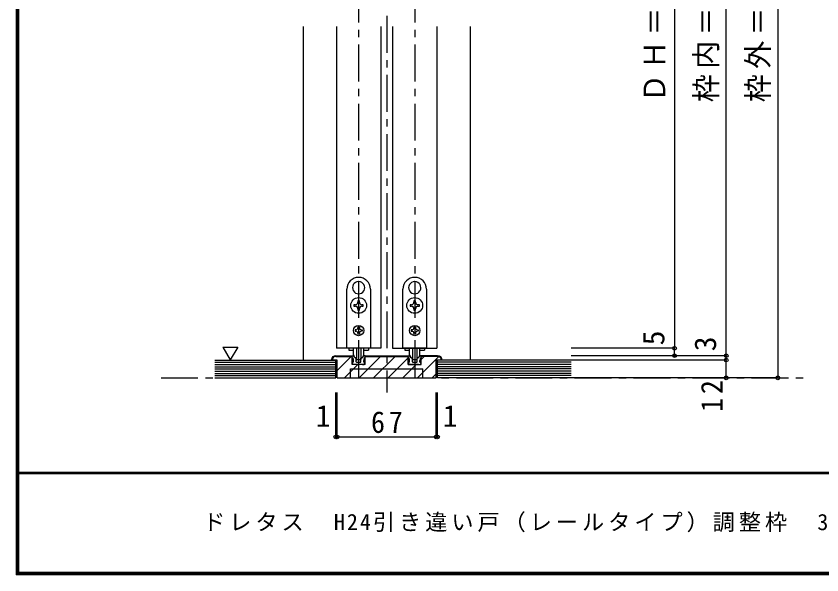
# Model space of a CAD drawing. Units: millimetres, scale not verified. Extents: x -973 to 977, y -718 to 696.
# Drawn here: x -973 to -428, y -701 to -323 of the extents above; entities that cross this region are included whole.
import ezdxf
from ezdxf.enums import TextEntityAlignment as Align

# ---------------------------------------------------------------- set-up
doc = ezdxf.new("R2010")
doc.units = ezdxf.units.MM
doc.header["$LTSCALE"] = 5
doc.header["$PDMODE"] = 32
doc.header["$PDSIZE"] = 2.5
doc.linetypes.add('CHAIN1', pattern=[8, 5, -1, 1, -1])
for name, color, linetype in [('0-1_通り芯', 4, 'CHAIN1'), ('0-3_仕上げ', 7, 'Continuous'), ('0-4_枠', 3, 'Continuous'), ('0-6_扉', 6, 'Continuous'), ('0-7_金物', 7, 'Continuous'), ('0-A_文字', 7, 'Continuous'), ('0-B_寸法', 7, 'Continuous'), ('0-C_ハッチ', 4, 'Continuous'), ('F-1_枠', 6, 'Continuous'), ('F-A_文字', 7, 'Continuous')]:
    doc.layers.add(name, color=color, linetype=linetype)
doc.styles.add('ＭＳ ゴシック', font='')
doc.styles.get('ＭＳ ゴシック').set_extended_font_data('MS Gothic')

msp = doc.modelspace()

# ---------------------------------------------------------------- linework, layer by layer
at = {"layer": '0-1_通り芯'}
for p, q in [((-722.347, -2.5), (-722.347, -577.5)), ((-741.347, -62), (-741.347, -567.5)), ((-703.347, -62), (-703.347, -567.5)), ((-875.166, -567.5), (-438.347, -567.5))]:
    msp.add_line(p, q, dxfattribs=at)
at = {"layer": '0-3_仕上げ', "color": 2}
for p, q in [((-838.847, -555.5), (-756.847, -555.5)), ((-756.847, -567.5), (-756.847, -555.5)), ((-687.847, -567.5), (-687.847, -555.5)), ((-597.347, -555.5), (-687.847, -555.5)), ((-838.847, -567.5), (-756.847, -567.5)), ((-597.347, -567.5), (-687.847, -567.5))]:
    msp.add_line(p, q, dxfattribs=at)
at = {"layer": '0-3_仕上げ'}
for p, q in [((-838.847, -557), (-756.847, -557)), ((-838.847, -558.5), (-756.847, -558.5)), ((-838.847, -560), (-756.847, -560)), ((-838.847, -561.5), (-756.847, -561.5)), ((-597.347, -557), (-687.847, -557)), ((-597.347, -558.5), (-687.847, -558.5)), ((-597.347, -560), (-687.847, -560)), ((-597.347, -561.5), (-687.847, -561.5)), ((-838.847, -563), (-756.847, -563)), ((-838.847, -564.5), (-756.847, -564.5)), ((-838.847, -566), (-756.847, -566)), ((-597.347, -563), (-687.847, -563)), ((-597.347, -564.5), (-687.847, -564.5)), ((-597.347, -566), (-687.847, -566))]:
    msp.add_line(p, q, dxfattribs=at)
at = {"layer": '0-4_枠', "color": 4}
for p, q in [((-778.847, -329.75), (-778.847, -555.5)), ((-665.847, -329.75), (-665.847, -555.5))]:
    msp.add_line(p, q, dxfattribs=at)
at = {"layer": '0-4_枠'}
for p, q in [((-755.847, -555.5), (-759.847, -555.5)), ((-756.847, -552.5), (-745.747, -552.5)), ((-756.847, -553), (-745.747, -553)), ((-755.847, -567.5), (-755.847, -555.5)), ((-745.747, -558.5), (-745.747, -552.5)), ((-736.947, -558.5), (-736.947, -552.5)), ((-736.947, -552.5), (-707.747, -552.5)), ((-736.947, -553), (-707.747, -553)), ((-707.747, -558.5), (-707.747, -552.5)), ((-698.947, -558.5), (-698.947, -552.5)), ((-687.847, -552.5), (-698.947, -552.5)), ((-687.847, -553), (-698.947, -553)), ((-684.847, -555.5), (-688.847, -555.5)), ((-688.847, -567.5), (-688.847, -555.5)), ((-746.847, -561.5), (-697.847, -561.5)), ((-746.847, -567.5), (-746.847, -561.5)), ((-736.947, -558.5), (-745.747, -558.5)), ((-707.747, -558.5), (-698.947, -558.5)), ((-697.847, -567.5), (-697.847, -561.5)), ((-755.847, -567.5), (-688.847, -567.5))]:
    msp.add_line(p, q, dxfattribs=at)
for centre, radius, start, end in [((-756.847, -555.5), 3, 90, 180), ((-756.847, -555.5), 2.5, 90.0008, 180), ((-687.847, -555.5), 3, 0, 90), ((-687.847, -555.5), 2.5, 0, 90)]:
    msp.add_arc(centre, radius, start, end, dxfattribs=at)
at = {"layer": '0-6_扉'}
for p, q in [((-756.347, -329.75), (-756.347, -547.5)), ((-726.347, -329.75), (-726.347, -547.5)), ((-718.347, -329.75), (-718.347, -547.5)), ((-688.347, -329.75), (-688.347, -547.5)), ((-726.347, -547.5), (-756.347, -547.5)), ((-718.347, -547.5), (-688.347, -547.5))]:
    msp.add_line(p, q, dxfattribs=at)
at = {"layer": '0-7_金物'}
for p, q in [((-749.347, -547.5), (-749.347, -507.5)), ((-741.446, -502.351), (-741.347, -502.45)), ((-741.248, -502.351), (-741.347, -502.45)), ((-733.347, -507.5), (-733.347, -547.5)), ((-711.347, -547.5), (-711.347, -507.5)), ((-703.446, -502.351), (-703.347, -502.45)), ((-703.248, -502.351), (-703.347, -502.45)), ((-695.347, -507.5), (-695.347, -547.5)), ((-744.989, -508.489), (-744.854, -508.525)), ((-744.891, -508.66), (-744.854, -508.525)), ((-737.705, -508.489), (-737.84, -508.525)), ((-737.803, -508.66), (-737.84, -508.525)), ((-706.989, -508.489), (-706.854, -508.525)), ((-706.891, -508.66), (-706.854, -508.525)), ((-699.705, -508.489), (-699.84, -508.525)), ((-699.803, -508.66), (-699.84, -508.525)), ((-743.547, -518), (-744.497, -518)), ((-744.497, -518), (-744.497, -519)), ((-741.847, -515.35), (-741.847, -516.3)), ((-740.847, -515.35), (-741.847, -515.35)), ((-740.847, -516.3), (-740.847, -515.35)), ((-738.197, -518), (-739.147, -518)), ((-738.197, -519), (-738.197, -518)), ((-705.547, -518), (-706.497, -518)), ((-706.497, -518), (-706.497, -519)), ((-703.847, -515.35), (-703.847, -516.3)), ((-702.847, -515.35), (-703.847, -515.35)), ((-702.847, -516.3), (-702.847, -515.35)), ((-700.197, -518), (-701.147, -518)), ((-700.197, -519), (-700.197, -518)), ((-744.497, -519), (-743.547, -519)), ((-740.847, -521.65), (-740.847, -520.7)), ((-739.147, -519), (-738.197, -519)), ((-706.497, -519), (-705.547, -519)), ((-702.847, -521.65), (-702.847, -520.7)), ((-701.147, -519), (-700.197, -519)), ((-741.847, -533.1), (-740.847, -533.1)), ((-741.847, -533.1), (-741.847, -533.7)), ((-740.847, -533.1), (-740.847, -533.7)), ((-703.847, -533.1), (-702.847, -533.1)), ((-703.847, -533.1), (-703.847, -533.7)), ((-702.847, -533.1), (-702.847, -533.7)), ((-743.147, -535), (-743.747, -535)), ((-743.747, -535), (-743.747, -536)), ((-743.747, -536), (-743.147, -536)), ((-741.847, -537.3), (-741.847, -537.9)), ((-740.847, -537.9), (-741.847, -537.9)), ((-740.847, -537.3), (-740.847, -537.9)), ((-739.547, -535), (-738.947, -535)), ((-705.147, -535), (-705.747, -535)), ((-705.747, -535), (-705.747, -536)), ((-705.747, -536), (-705.147, -536)), ((-703.847, -537.3), (-703.847, -537.9)), ((-702.847, -537.9), (-703.847, -537.9)), ((-702.847, -537.3), (-702.847, -537.9)), ((-701.547, -535), (-700.947, -535)), ((-733.347, -547.5), (-749.347, -547.5)), ((-747.947, -547.5), (-747.947, -548.7)), ((-747.947, -548.7), (-744.847, -548.7)), ((-744.847, -551.921), (-744.847, -547.5)), ((-742.847, -547.5), (-742.847, -555.121)), ((-739.847, -547.5), (-739.847, -555.121)), ((-737.879, -548.7), (-734.747, -548.7)), ((-737.847, -551.921), (-737.847, -547.5)), ((-734.747, -547.5), (-734.747, -548.7)), ((-695.347, -547.5), (-711.347, -547.5)), ((-709.947, -547.5), (-709.947, -548.7)), ((-709.947, -548.7), (-706.815, -548.7)), ((-706.847, -551.921), (-706.847, -547.5)), ((-704.847, -547.5), (-704.847, -555.121)), ((-701.847, -547.5), (-701.847, -555.121)), ((-699.879, -548.7), (-696.747, -548.7)), ((-699.847, -551.921), (-699.847, -547.5)), ((-696.747, -547.5), (-696.747, -548.7)), ((-745.847, -552.5), (-745.304, -552.5)), ((-745.847, -553.5), (-745.847, -552.5)), ((-743.685, -553.912), (-744.95, -552.647)), ((-744.847, -557), (-744.847, -555.736)), ((-743.473, -554), (-743.147, -554)), ((-742.947, -556.7), (-742.947, -554.2)), ((-740.147, -555.421), (-742.547, -555.421)), ((-739.747, -556.7), (-739.747, -554.2)), ((-739.221, -554), (-739.547, -554)), ((-739.009, -553.912), (-737.743, -552.647)), ((-737.847, -557), (-737.847, -555.736)), ((-707.847, -552.5), (-707.304, -552.5)), ((-707.847, -553.5), (-707.847, -552.5)), ((-705.685, -553.912), (-706.95, -552.647)), ((-706.847, -557), (-706.847, -555.736)), ((-705.473, -554), (-705.147, -554)), ((-704.947, -556.7), (-704.947, -554.2)), ((-702.147, -555.421), (-704.547, -555.421)), ((-701.747, -556.7), (-701.747, -554.2)), ((-701.221, -554), (-701.547, -554)), ((-701.009, -553.912), (-699.743, -552.647)), ((-699.847, -557), (-699.847, -555.736)), ((-745.147, -558.5), (-745.633, -557.274)), ((-744.847, -557), (-745.447, -557)), ((-744.047, -558.5), (-745.147, -558.5)), ((-744.047, -558.5), (-743.847, -558.3)), ((-743.847, -558.3), (-743.647, -558.5)), ((-739.047, -558.5), (-743.647, -558.5)), ((-741.347, -557.3), (-741.047, -557)), ((-741.047, -557), (-740.047, -557)), ((-738.847, -558.3), (-739.047, -558.5)), ((-738.647, -558.5), (-738.847, -558.3)), ((-738.647, -558.5), (-737.547, -558.5)), ((-737.847, -557), (-737.247, -557)), ((-737.547, -558.5), (-737.061, -557.274)), ((-707.147, -558.5), (-707.633, -557.274)), ((-706.847, -557), (-707.447, -557)), ((-706.047, -558.5), (-707.147, -558.5)), ((-706.047, -558.5), (-705.847, -558.3)), ((-705.847, -558.3), (-705.647, -558.5)), ((-701.047, -558.5), (-705.647, -558.5)), ((-703.347, -557.3), (-703.047, -557)), ((-703.047, -557), (-702.047, -557)), ((-700.847, -558.3), (-701.047, -558.5)), ((-700.647, -558.5), (-700.847, -558.3)), ((-700.647, -558.5), (-699.547, -558.5)), ((-699.847, -557), (-699.247, -557)), ((-699.547, -558.5), (-699.061, -557.274))]:
    msp.add_line(p, q, dxfattribs=at)
for points in [[(-741.847, -520.7), (-741.847, -521.65), (-740.847, -521.65)], [(-703.847, -520.7), (-703.847, -521.65), (-702.847, -521.65)], [(-738.947, -535), (-738.947, -536), (-739.547, -536)], [(-700.947, -535), (-700.947, -536), (-701.547, -536)], [(-736.847, -553.5), (-736.847, -552.5), (-737.39, -552.5)], [(-698.847, -553.5), (-698.847, -552.5), (-699.39, -552.5)], [(-742.647, -557), (-741.647, -557), (-741.347, -557.3)], [(-704.647, -557), (-703.647, -557), (-703.347, -557.3)]]:
    msp.add_lwpolyline(points, dxfattribs=at)
for centre, radius in [((-741.347, -518.5), 5.35), ((-703.347, -518.5), 5.35), ((-741.347, -535.5), 3.5), ((-703.347, -535.5), 3.5)]:
    msp.add_circle(centre, radius, dxfattribs=at)
for centre, radius, start, end in [((-741.347, -507.5), 8, 0, 180), ((-703.347, -507.5), 8, 0, 180), ((-741.347, -506.5), 4.15, 91.3645, 208.6355), ((-741.347, -506.5), 4.15, 331.3645, 88.6355), ((-703.347, -506.5), 4.15, 91.3645, 208.6355), ((-703.347, -506.5), 4.15, 331.3645, 88.6355), ((-741.347, -506.5), 4.15, 211.3645, 328.6355), ((-703.347, -506.5), 4.15, 211.3645, 328.6355), ((-743.547, -516.3), 1.7, 270, 0), ((-739.147, -516.3), 1.7, 180, 270), ((-705.547, -516.3), 1.7, 270, 0), ((-701.147, -516.3), 1.7, 180, 270), ((-743.547, -520.7), 1.7, 0, 90), ((-739.147, -520.7), 1.7, 90, 180), ((-705.547, -520.7), 1.7, 0, 90), ((-701.147, -520.7), 1.7, 90, 180), ((-743.147, -533.7), 1.3, 270, 0), ((-739.547, -533.7), 1.3, 180, 270), ((-705.147, -533.7), 1.3, 270, 0), ((-701.547, -533.7), 1.3, 180, 270), ((-743.147, -537.3), 1.3, 0, 90), ((-739.547, -537.3), 1.3, 90, 180), ((-705.147, -537.3), 1.3, 0, 90), ((-701.547, -537.3), 1.3, 90, 180), ((-747.847, -555.736), 3, 0, 48.19), ((-745.304, -553), 0.5, 45, 90), ((-742.847, -551.921), 2, 180, 264.78409), ((-743.473, -553.7), 0.3, 225, 270), ((-743.147, -554.2), 0.2, 0, 90), ((-743.047, -554.112), 0.2, 0, 84.78409), ((-742.547, -555.121), 0.3, 180, 270), ((-740.147, -555.121), 0.3, 270, 0), ((-739.647, -554.112), 0.2, 95.21591, 180), ((-739.547, -554.2), 0.2, 90, 180), ((-739.847, -551.921), 2, 275.21591, 0), ((-739.221, -553.7), 0.3, 270, 315), ((-734.847, -555.736), 3, 131.81, 180), ((-737.39, -553), 0.5, 90, 135), ((-709.847, -555.736), 3, 0, 48.19), ((-707.304, -553), 0.5, 45, 90), ((-704.847, -551.921), 2, 180, 264.78409), ((-705.473, -553.7), 0.3, 225, 270), ((-705.147, -554.2), 0.2, 0, 90), ((-705.047, -554.112), 0.2, 0, 84.78409), ((-704.547, -555.121), 0.3, 180, 270), ((-702.147, -555.121), 0.3, 270, 0), ((-701.647, -554.112), 0.2, 95.21591, 180), ((-701.547, -554.2), 0.2, 90, 180), ((-701.847, -551.921), 2, 275.21591, 0), ((-701.221, -553.7), 0.3, 270, 315), ((-696.847, -555.736), 3, 131.81, 180), ((-699.39, -553), 0.5, 90, 135), ((-745.447, -557.2), 0.2, 90, 201.616), ((-742.647, -556.7), 0.3, 180, 270), ((-740.047, -556.7), 0.3, 270, 0), ((-737.247, -557.2), 0.2, 338.384, 90), ((-707.447, -557.2), 0.2, 90, 201.616), ((-704.647, -556.7), 0.3, 180, 270), ((-702.047, -556.7), 0.3, 270, 0), ((-699.247, -557.2), 0.2, 338.384, 90)]:
    msp.add_arc(centre, radius, start, end, dxfattribs=at)
at = {"layer": '0-A_文字'}
msp.add_line((-833.282, -546.686), (-828.282, -555.347), dxfattribs=at)
msp.add_lwpolyline([(-833.282, -546.686), (-823.282, -546.686), (-828.282, -555.347)], dxfattribs=at)
at = {"layer": '0-B_寸法', "color": 4}
for p, q in [((-492.347, -567.5), (-492.347, -48)), ((-457.347, -48), (-457.347, -567.5)), ((-527.347, -78), (-527.347, -547.5)), ((-527.347, -547.5), (-597.347, -547.5)), ((-527.347, -552.5), (-527.347, -547.5)), ((-492.347, -552.5), (-597.347, -552.5)), ((-527.347, -552.5), (-597.347, -552.5)), ((-492.347, -555.5), (-597.347, -555.5)), ((-457.347, -567.5), (-597.347, -567.5)), ((-756.847, -607.5), (-756.847, -577.5)), ((-755.847, -607.5), (-755.847, -577.5)), ((-756.847, -607.5), (-755.847, -607.5))]:
    msp.add_line(p, q, dxfattribs=at)
for points in [[(-755.847, -607.5), (-688.847, -607.5), (-688.847, -577.5)], [(-688.847, -607.5), (-687.847, -607.5), (-687.847, -577.5)]]:
    msp.add_lwpolyline(points, dxfattribs=at)
at = {"layer": '0-B_寸法'}
for p in [(-527.347, -547.5), (-527.347, -552.5), (-492.347, -552.5), (-492.347, -555.5), (-492.347, -567.5), (-457.347, -567.5), (-756.847, -607.5), (-755.847, -607.5), (-688.847, -607.5), (-687.847, -607.5)]:
    msp.add_point(p, dxfattribs=at)
at = {"layer": '0-C_ハッチ'}
for p, q in [((-755.847, -562.463), (-746.384, -553)), ((-741.085, -567.5), (-726.585, -553)), ((-731.185, -567.5), (-716.685, -553)), ((-721.286, -567.5), (-707.747, -553.961)), ((-701.487, -567.5), (-687.101, -553.114)), ((-698.947, -555.061), (-696.886, -553)), ((-750.984, -567.5), (-741.984, -558.5)), ((-711.386, -567.5), (-702.386, -558.5)), ((-691.587, -567.5), (-688.847, -564.76))]:
    msp.add_line(p, q, dxfattribs=at)
at = {"layer": 'F-1_枠'}
for p, q in [((-973.347, 695.833), (-973.347, -700.833)), ((-972.514, 695.833), (-972.514, -700.833)), ((-971.68, 695.833), (-971.68, -700.833)), ((976.653, -631.667), (-973.347, -631.667)), ((976.653, -632.5), (-973.347, -632.5)), ((976.653, -699.167), (-973.347, -699.167)), ((976.653, -700), (-973.347, -700)), ((976.653, -700.833), (-973.347, -700.833))]:
    msp.add_line(p, q, dxfattribs=at)

# ---------------------------------------------------------------- texts
at = {"layer": '0-B_寸法', "style": 'ＭＳ ゴシック'}
for s, p in [('5', (-529.847, -545.5)), ('3', (-494.847, -549.5))]:
    msp.add_text(s, height=14.66, rotation=90, dxfattribs=at).set_placement(p, align=Align.BOTTOM_LEFT)
for p in [(-770.347, -605), (-684.347, -605)]:
    msp.add_text('1', height=14.66, dxfattribs=at).set_placement(p, align=Align.BOTTOM_LEFT)
at = {"layer": '0-B_寸法', "char_height": 14.66, "attachment_point": 7, "rotation": 90, "style": 'ＭＳ ゴシック'}
for s, insert in [('\\T1.19;\\W0.95;ＤＨ＝2,348', (-529.847, -381)), ('\\T1.19;\\W0.95;枠内＝2,367', (-494.847, -381)), ('\\T1.19;\\W0.95;枠外＝2,412', (-459.847, -381)), ('\\T1.27;\\W0.95;12', (-494.847, -590.544))]:
    msp.add_mtext(s, dxfattribs=dict(at, insert=insert))
at = {"layer": '0-B_寸法', "insert": (-732.972, -605), "char_height": 14.66, "attachment_point": 7, "style": 'ＭＳ ゴシック'}
msp.add_mtext('\\T1.27;\\W0.95;67', dxfattribs=at)
at = {"layer": 'F-A_文字', "insert": (-846.68, -673.333), "char_height": 11, "attachment_point": 7, "style": 'ＭＳ ゴシック'}
msp.add_mtext('\\T1.18;ドレタス\u3000H24引き違い戸（レールタイプ）調整枠\u30003方枠＋敷居Q型／床直付けレール', dxfattribs=at)

doc.saveas('drawing.dxf')
